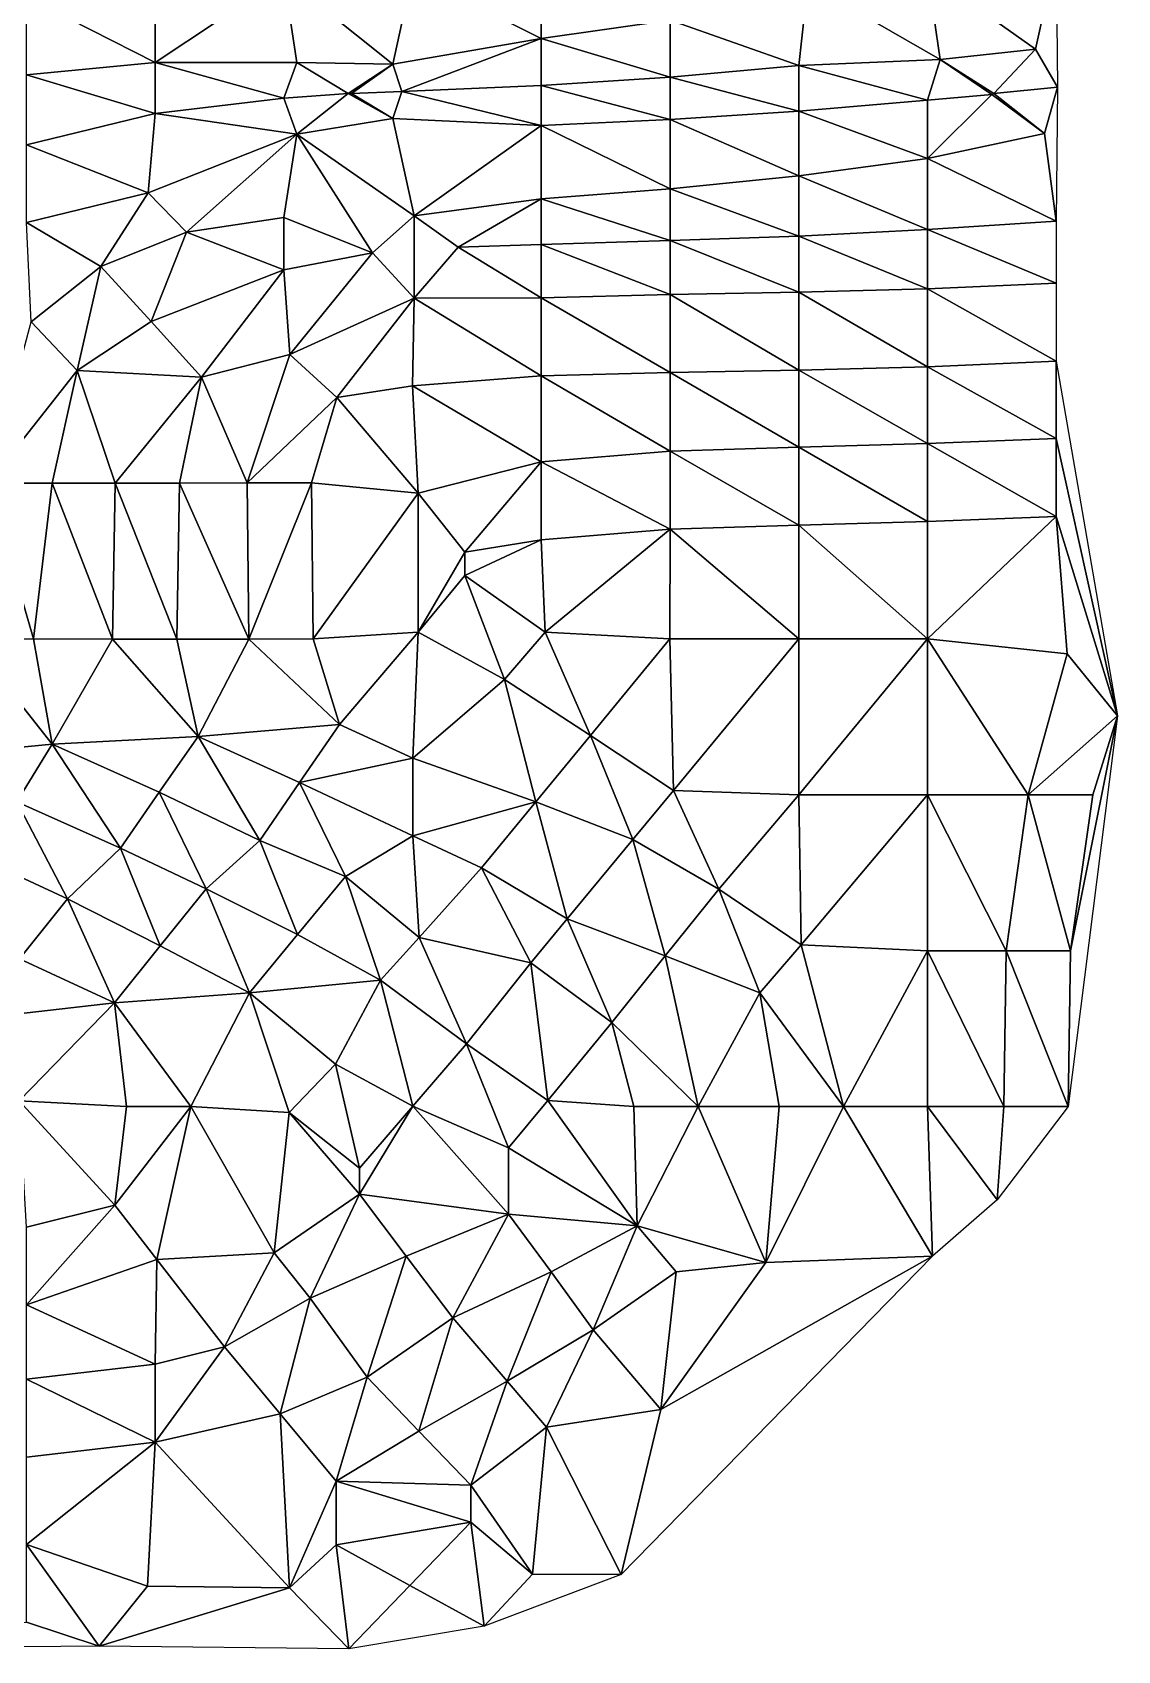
# Model space of a CAD drawing. Header units: metres. Extents: x 247440 to 247899, y 6708794 to 6709359.
# Drawn here: x 247652.2 to 247898.6, y 6708793.5 to 6709161 of the extents above; entities that cross this region are included whole.
import ezdxf

# ---------------------------------------------------------------- set-up
doc = ezdxf.new("R2010")
doc.units = ezdxf.units.M

msp = doc.modelspace()

# ---------------------------------------------------------------- linework, layer by layer
for points in [[(247884.66, 6709178.43, 25.04), (247880.01, 6709157.15, 22.71), (247855.44, 6709174.56, 25.6)], [(247884.66, 6709178.43, 25.04), (247884.99, 6709148.57, 21.58), (247880.01, 6709157.15, 22.71)], [(247709.32, 6709173.6, 28.7), (247712.24, 6709154.12, 25.79), (247680.1, 6709154.14, 26.62)], [(247709.32, 6709173.6, 28.7), (247680.1, 6709154.14, 26.62), (247680.1, 6709171.84, 28.78)], [(247738.55, 6709174.29, 28.83), (247734.04, 6709153.77, 25.53), (247709.32, 6709173.6, 28.7)], [(247709.32, 6709173.6, 28.7), (247734.04, 6709153.77, 25.53), (247712.24, 6709154.12, 25.79)], [(247738.55, 6709174.29, 28.83), (247767.77, 6709159.57, 26.02), (247734.04, 6709153.77, 25.53)], [(247767.77, 6709175.49, 28.61), (247767.77, 6709159.57, 26.02), (247738.55, 6709174.29, 28.83)], [(247767.77, 6709175.49, 28.61), (247796.99, 6709163.77, 26.02), (247767.77, 6709159.57, 26.02)], [(247855.44, 6709174.56, 25.6), (247858.36, 6709154.87, 23.02), (247828.28, 6709172.13, 26.27)], [(247880.01, 6709157.15, 22.71), (247858.36, 6709154.87, 23.02), (247855.44, 6709174.56, 25.6)], [(247680.1, 6709171.84, 28.78), (247680.1, 6709154.14, 26.62), (247650.87, 6709169.04, 28.81)], [(247680.1, 6709154.14, 26.62), (247650.88, 6709151.35, 26.97), (247650.87, 6709169.04, 28.81)], [(247828.28, 6709172.13, 26.27), (247826.22, 6709153.48, 23.72), (247796.99, 6709163.77, 26.02)], [(247858.36, 6709154.87, 23.02), (247826.22, 6709153.48, 23.72), (247828.28, 6709172.13, 26.27)], [(247796.99, 6709163.77, 26.02), (247796.99, 6709150.82, 24.05), (247767.77, 6709159.57, 26.02)], [(247826.22, 6709153.48, 23.72), (247796.99, 6709150.82, 24.05), (247796.99, 6709163.77, 26.02)], [(247767.77, 6709159.57, 26.02), (247736.06, 6709147.54, 24.49), (247734.04, 6709153.77, 25.53)], [(247767.77, 6709159.57, 26.02), (247767.77, 6709148.94, 24.32), (247736.06, 6709147.54, 24.49)], [(247796.99, 6709150.82, 24.05), (247767.77, 6709148.94, 24.32), (247767.77, 6709159.57, 26.02)], [(247680.1, 6709154.14, 26.62), (247680.1, 6709142.54, 25.08), (247650.88, 6709151.35, 26.97)], [(247680.1, 6709154.14, 26.62), (247709.32, 6709146.04, 24.63), (247680.1, 6709142.54, 25.08)], [(247712.24, 6709154.12, 25.79), (247709.32, 6709146.04, 24.63), (247680.1, 6709154.14, 26.62)], [(247712.24, 6709154.12, 25.79), (247723.93, 6709147.08, 24.57), (247709.32, 6709146.04, 24.63)], [(247734.04, 6709153.77, 25.53), (247723.93, 6709147.08, 24.57), (247712.24, 6709154.12, 25.79)], [(247858.36, 6709154.87, 23.02), (247855.44, 6709145.63, 21.95), (247826.22, 6709153.48, 23.72)], [(247858.36, 6709154.87, 23.02), (247870.05, 6709146.91, 21.75), (247855.44, 6709145.63, 21.95)], [(247880.01, 6709157.15, 22.71), (247870.49, 6709147.08, 21.76), (247858.36, 6709154.87, 23.02)], [(247858.36, 6709154.87, 23.02), (247870.49, 6709147.08, 21.76), (247870.05, 6709146.91, 21.75)], [(247880.01, 6709157.15, 22.71), (247884.99, 6709148.57, 21.58), (247870.49, 6709147.08, 21.76)], [(247680.1, 6709142.54, 25.08), (247650.86, 6709135.48, 25.26), (247650.88, 6709151.35, 26.97)], [(247734.04, 6709153.77, 25.53), (247724.66, 6709147.11, 24.57), (247723.93, 6709147.08, 24.57)], [(247734.04, 6709153.77, 25.53), (247736.06, 6709147.54, 24.49), (247724.66, 6709147.11, 24.57)], [(247796.99, 6709150.82, 24.05), (247796.99, 6709141.21, 22.63), (247767.77, 6709148.94, 24.32)], [(247826.22, 6709153.48, 23.72), (247826.21, 6709143.12, 22.31), (247796.99, 6709150.82, 24.05)], [(247796.99, 6709150.82, 24.05), (247826.21, 6709143.12, 22.31), (247796.99, 6709141.21, 22.63)], [(247855.44, 6709145.63, 21.95), (247826.21, 6709143.12, 22.31), (247826.22, 6709153.48, 23.72)], [(247723.93, 6709147.08, 24.57), (247712.24, 6709137.85, 23.25), (247709.32, 6709146.04, 24.63)], [(247734.04, 6709141.45, 23.53), (247712.24, 6709137.85, 23.25), (247723.93, 6709147.08, 24.57)], [(247724.66, 6709147.11, 24.57), (247734.04, 6709141.45, 23.53), (247723.93, 6709147.08, 24.57)], [(247736.06, 6709147.54, 24.49), (247734.04, 6709141.45, 23.53), (247724.66, 6709147.11, 24.57)], [(247736.06, 6709147.54, 24.49), (247767.77, 6709139.83, 22.88), (247734.04, 6709141.45, 23.53)], [(247767.77, 6709148.94, 24.32), (247767.77, 6709139.83, 22.88), (247736.06, 6709147.54, 24.49)], [(247796.99, 6709141.21, 22.63), (247767.77, 6709139.83, 22.88), (247767.77, 6709148.94, 24.32)], [(247870.05, 6709146.91, 21.75), (247882, 6709138.06, 20.45), (247855.44, 6709132.39, 20.32)], [(247870.05, 6709146.91, 21.75), (247855.44, 6709132.39, 20.32), (247855.44, 6709145.63, 21.95)], [(247870.05, 6709146.91, 21.75), (247870.49, 6709147.08, 21.76), (247882, 6709138.06, 20.45)], [(247884.99, 6709148.57, 21.58), (247882, 6709138.06, 20.45), (247870.49, 6709147.08, 21.76)], [(247884.99, 6709148.57, 21.58), (247884.66, 6709118.15, 18.23), (247882, 6709138.06, 20.45)], [(247709.32, 6709146.04, 24.63), (247712.24, 6709137.85, 23.25), (247680.1, 6709142.54, 25.08)], [(247826.21, 6709143.12, 22.31), (247826.21, 6709128.41, 20.32), (247796.99, 6709141.21, 22.63)], [(247855.44, 6709145.63, 21.95), (247855.44, 6709132.39, 20.32), (247826.21, 6709143.12, 22.31)], [(247855.44, 6709132.39, 20.32), (247826.21, 6709128.41, 20.32), (247826.21, 6709143.12, 22.31)], [(247680.1, 6709142.54, 25.08), (247678.5, 6709124.57, 22.47), (247650.86, 6709135.48, 25.26)], [(247712.24, 6709137.85, 23.25), (247678.5, 6709124.57, 22.47), (247680.1, 6709142.54, 25.08)], [(247734.04, 6709141.45, 23.53), (247738.93, 6709119.36, 20), (247712.24, 6709137.85, 23.25)], [(247767.77, 6709139.83, 22.88), (247738.93, 6709119.36, 20), (247734.04, 6709141.45, 23.53)], [(247767.77, 6709139.83, 22.88), (247767.77, 6709123.21, 20.28), (247738.93, 6709119.36, 20)], [(247796.99, 6709141.21, 22.63), (247796.99, 6709125.45, 20.31), (247767.77, 6709139.83, 22.88)], [(247796.99, 6709125.45, 20.31), (247767.77, 6709123.21, 20.28), (247767.77, 6709139.83, 22.88)], [(247796.99, 6709141.21, 22.63), (247826.21, 6709128.41, 20.32), (247796.99, 6709125.45, 20.31)], [(247712.24, 6709137.85, 23.25), (247687.23, 6709115.66, 21), (247678.5, 6709124.57, 22.47)], [(247712.24, 6709137.85, 23.25), (247709.31, 6709118.96, 20.48), (247687.23, 6709115.66, 21)], [(247729.44, 6709110.95, 19), (247709.31, 6709118.96, 20.48), (247712.24, 6709137.85, 23.25)], [(247738.93, 6709119.36, 20), (247729.44, 6709110.95, 19), (247712.24, 6709137.85, 23.25)], [(247882, 6709138.06, 20.45), (247884.66, 6709118.15, 18.23), (247855.44, 6709132.39, 20.32)], [(247678.5, 6709124.57, 22.47), (247650.87, 6709117.82, 23.82), (247650.86, 6709135.48, 25.26)], [(247855.44, 6709132.39, 20.32), (247855.44, 6709116.22, 18.41), (247826.21, 6709128.41, 20.32)], [(247884.66, 6709118.15, 18.23), (247855.44, 6709116.22, 18.41), (247855.44, 6709132.39, 20.32)], [(247826.21, 6709128.41, 20.32), (247826.21, 6709114.75, 18.56), (247796.99, 6709125.45, 20.31)], [(247855.44, 6709116.22, 18.41), (247826.21, 6709114.75, 18.56), (247826.21, 6709128.41, 20.32)], [(247678.5, 6709124.57, 22.47), (247667.75, 6709107.84, 21.83), (247650.87, 6709117.82, 23.82)], [(247678.5, 6709124.57, 22.47), (247687.23, 6709115.66, 21), (247667.75, 6709107.84, 21.83)], [(247796.99, 6709125.45, 20.31), (247796.99, 6709113.7, 18.66), (247767.77, 6709123.21, 20.28)], [(247826.21, 6709114.75, 18.56), (247796.99, 6709113.7, 18.66), (247796.99, 6709125.45, 20.31)], [(247767.77, 6709123.21, 20.28), (247748.92, 6709112.2, 18.86), (247738.93, 6709119.36, 20)], [(247767.77, 6709123.21, 20.28), (247767.77, 6709112.84, 18.76), (247748.92, 6709112.2, 18.86)], [(247796.99, 6709113.7, 18.66), (247767.77, 6709112.84, 18.76), (247767.77, 6709123.21, 20.28)], [(247667.75, 6709107.84, 21.83), (247651.94, 6709095.25, 22.96), (247650.87, 6709117.82, 23.82)], [(247709.31, 6709118.96, 20.48), (247709.31, 6709107.1, 18.98), (247687.23, 6709115.66, 21)], [(247729.44, 6709110.95, 19), (247709.31, 6709107.1, 18.98), (247709.31, 6709118.96, 20.48)], [(247738.93, 6709119.36, 20), (247738.92, 6709100.64, 17.48), (247729.44, 6709110.95, 19)], [(247738.93, 6709119.36, 20), (247748.92, 6709112.2, 18.86), (247738.92, 6709100.64, 17.48)], [(247884.66, 6709118.15, 18.23), (247884.66, 6709104.02, 16.82), (247855.44, 6709116.22, 18.41)], [(247667.75, 6709107.84, 21.83), (247687.23, 6709115.66, 21), (247679.2, 6709095.34, 19.95)], [(247709.31, 6709107.1, 18.98), (247679.2, 6709095.34, 19.95), (247687.23, 6709115.66, 21)], [(247796.99, 6709113.7, 18.66), (247796.99, 6709101.46, 17.17), (247767.77, 6709112.84, 18.76)], [(247826.21, 6709114.75, 18.56), (247826.21, 6709101.98, 17.09), (247796.99, 6709113.7, 18.66)], [(247826.21, 6709101.98, 17.09), (247796.99, 6709101.46, 17.17), (247796.99, 6709113.7, 18.66)], [(247855.44, 6709116.22, 18.41), (247855.44, 6709102.78, 16.97), (247826.21, 6709114.75, 18.56)], [(247855.44, 6709102.78, 16.97), (247826.21, 6709101.98, 17.09), (247826.21, 6709114.75, 18.56)], [(247884.66, 6709104.02, 16.82), (247855.44, 6709102.78, 16.97), (247855.44, 6709116.22, 18.41)], [(247729.44, 6709110.95, 19), (247710.67, 6709087.86, 17.11), (247709.31, 6709107.1, 18.98)], [(247729.44, 6709110.95, 19), (247738.92, 6709100.64, 17.48), (247710.67, 6709087.86, 17.11)], [(247767.77, 6709100.72, 17.21), (247738.92, 6709100.64, 17.48), (247748.92, 6709112.2, 18.86)], [(247767.77, 6709112.84, 18.76), (247767.77, 6709100.72, 17.21), (247748.92, 6709112.2, 18.86)], [(247796.99, 6709101.46, 17.17), (247767.77, 6709100.72, 17.21), (247767.77, 6709112.84, 18.76)], [(247667.75, 6709107.84, 21.83), (247662.39, 6709084.24, 21.46), (247651.94, 6709095.25, 22.96)], [(247667.75, 6709107.84, 21.83), (247679.2, 6709095.34, 19.95), (247662.39, 6709084.24, 21.46)], [(247709.31, 6709107.1, 18.98), (247690.63, 6709082.73, 18.34), (247679.2, 6709095.34, 19.95)], [(247709.31, 6709107.1, 18.98), (247710.67, 6709087.86, 17.11), (247690.63, 6709082.73, 18.34)], [(247855.44, 6709102.78, 16.97), (247855.44, 6709085.08, 15.24), (247826.21, 6709101.98, 17.09)], [(247884.66, 6709104.02, 16.82), (247884.66, 6709086.32, 15.17), (247855.44, 6709102.78, 16.97)], [(247855.44, 6709102.78, 16.97), (247884.66, 6709086.32, 15.17), (247855.44, 6709085.08, 15.24)], [(247738.92, 6709100.64, 17.48), (247721.35, 6709078.11, 15.92), (247710.67, 6709087.86, 17.11)], [(247738.92, 6709100.64, 17.48), (247738.54, 6709080.75, 15.45), (247721.35, 6709078.11, 15.92)], [(247738.92, 6709100.64, 17.48), (247767.77, 6709083.01, 15.26), (247738.54, 6709080.75, 15.45)], [(247767.77, 6709100.72, 17.21), (247767.77, 6709083.01, 15.26), (247738.92, 6709100.64, 17.48)], [(247796.99, 6709101.46, 17.17), (247796.99, 6709083.75, 15.25), (247767.77, 6709100.72, 17.21)], [(247796.99, 6709083.75, 15.25), (247767.77, 6709083.01, 15.26), (247767.77, 6709100.72, 17.21)], [(247826.21, 6709101.98, 17.09), (247826.21, 6709084.28, 15.26), (247796.99, 6709101.46, 17.17)], [(247796.99, 6709101.46, 17.17), (247826.21, 6709084.28, 15.26), (247796.99, 6709083.75, 15.25)], [(247826.21, 6709101.98, 17.09), (247855.44, 6709085.08, 15.24), (247826.21, 6709084.28, 15.26)], [(247651.94, 6709095.25, 22.96), (247662.39, 6709084.24, 21.46), (247642.12, 6709058.66, 22.43)], [(247679.2, 6709095.34, 19.95), (247690.63, 6709082.73, 18.34), (247662.39, 6709084.24, 21.46)], [(247710.67, 6709087.86, 17.11), (247700.95, 6709058.68, 16.07), (247690.63, 6709082.73, 18.34)], [(247710.67, 6709087.86, 17.11), (247721.35, 6709078.11, 15.92), (247700.95, 6709058.68, 16.07)], [(247662.39, 6709084.24, 21.46), (247656.72, 6709058.66, 20.95), (247642.12, 6709058.66, 22.43)], [(247670.98, 6709058.66, 19.37), (247656.72, 6709058.66, 20.95), (247662.39, 6709084.24, 21.46)], [(247690.63, 6709082.73, 18.34), (247670.98, 6709058.66, 19.37), (247662.39, 6709084.24, 21.46)], [(247826.21, 6709084.28, 15.26), (247826.21, 6709066.8, 13.81), (247796.99, 6709083.75, 15.25)], [(247855.44, 6709085.08, 15.24), (247855.44, 6709067.6, 13.82), (247826.21, 6709084.28, 15.26)], [(247826.21, 6709084.28, 15.26), (247855.44, 6709067.6, 13.82), (247826.21, 6709066.8, 13.81)], [(247884.66, 6709086.32, 15.17), (247884.66, 6709068.74, 13.78), (247855.44, 6709085.08, 15.24)], [(247855.44, 6709085.08, 15.24), (247884.66, 6709068.74, 13.78), (247855.44, 6709067.6, 13.82)], [(247884.66, 6709086.32, 15.17), (247898.64, 6709005.8, 10.49), (247884.66, 6709068.74, 13.78)], [(247690.63, 6709082.73, 18.34), (247685.58, 6709058.66, 17.68), (247670.98, 6709058.66, 19.37)], [(247690.63, 6709082.73, 18.34), (247700.95, 6709058.68, 16.07), (247685.58, 6709058.66, 17.68)], [(247738.54, 6709080.75, 15.45), (247739.77, 6709056.37, 13.61), (247721.35, 6709078.11, 15.92)], [(247767.77, 6709083.01, 15.26), (247767.76, 6709063.51, 13.65), (247738.54, 6709080.75, 15.45)], [(247738.54, 6709080.75, 15.45), (247767.76, 6709063.51, 13.65), (247739.77, 6709056.37, 13.61)], [(247767.77, 6709083.01, 15.26), (247796.99, 6709065.88, 13.76), (247767.76, 6709063.51, 13.65)], [(247796.99, 6709083.75, 15.25), (247796.99, 6709065.88, 13.76), (247767.77, 6709083.01, 15.26)], [(247796.99, 6709083.75, 15.25), (247826.21, 6709066.8, 13.81), (247796.99, 6709065.88, 13.76)], [(247721.35, 6709078.11, 15.92), (247715.56, 6709058.67, 14.89), (247700.95, 6709058.68, 16.07)], [(247721.35, 6709078.11, 15.92), (247739.77, 6709056.37, 13.61), (247715.56, 6709058.67, 14.89)], [(247796.99, 6709065.88, 13.76), (247796.99, 6709048.16, 12.81), (247767.76, 6709063.51, 13.65)], [(247826.21, 6709066.8, 13.81), (247826.21, 6709049.1, 12.75), (247796.99, 6709065.88, 13.76)], [(247826.21, 6709049.1, 12.75), (247796.99, 6709048.16, 12.81), (247796.99, 6709065.88, 13.76)], [(247855.44, 6709067.6, 13.82), (247855.44, 6709049.89, 12.69), (247826.21, 6709066.8, 13.81)], [(247855.44, 6709049.89, 12.69), (247826.21, 6709049.1, 12.75), (247826.21, 6709066.8, 13.81)], [(247884.66, 6709068.74, 13.78), (247884.66, 6709051.03, 12.61), (247855.44, 6709067.6, 13.82)], [(247884.66, 6709051.03, 12.61), (247855.44, 6709049.89, 12.69), (247855.44, 6709067.6, 13.82)], [(247884.66, 6709068.74, 13.78), (247898.64, 6709005.8, 10.49), (247884.66, 6709051.03, 12.61)], [(247767.76, 6709063.51, 13.65), (247750.37, 6709042.99, 13.19), (247739.77, 6709056.37, 13.61)], [(247767.76, 6709063.51, 13.65), (247767.77, 6709045.79, 12.94), (247750.37, 6709042.99, 13.19)], [(247796.99, 6709048.16, 12.81), (247767.77, 6709045.79, 12.94), (247767.76, 6709063.51, 13.65)], [(247642.12, 6709058.66, 22.43), (247652.44, 6709023.25, 20.31), (247637.83, 6709023.24, 21.29)], [(247642.12, 6709058.66, 22.43), (247656.72, 6709058.66, 20.95), (247652.44, 6709023.25, 20.31)], [(247670.37, 6709023.24, 18.81), (247652.44, 6709023.25, 20.31), (247656.72, 6709058.66, 20.95)], [(247670.98, 6709058.66, 19.37), (247670.37, 6709023.24, 18.81), (247656.72, 6709058.66, 20.95)], [(247670.98, 6709058.66, 19.37), (247684.98, 6709023.24, 17.45), (247670.37, 6709023.24, 18.81)], [(247670.98, 6709058.66, 19.37), (247685.58, 6709058.66, 17.68), (247684.98, 6709023.24, 17.45)], [(247701.36, 6709023.24, 16), (247684.98, 6709023.24, 17.45), (247685.58, 6709058.66, 17.68)], [(247700.95, 6709058.68, 16.07), (247701.36, 6709023.24, 16), (247685.58, 6709058.66, 17.68)], [(247700.95, 6709058.68, 16.07), (247715.56, 6709058.67, 14.89), (247701.36, 6709023.24, 16)], [(247701.36, 6709023.24, 16), (247715.56, 6709058.67, 14.89), (247715.98, 6709023.25, 14.81)], [(247739.77, 6709056.37, 13.61), (247715.98, 6709023.25, 14.81), (247715.56, 6709058.67, 14.89)], [(247739.77, 6709056.37, 13.61), (247739.77, 6709024.79, 13.55), (247715.98, 6709023.25, 14.81)], [(247739.77, 6709056.37, 13.61), (247750.37, 6709042.99, 13.19), (247739.77, 6709024.79, 13.55)], [(247796.99, 6709048.16, 12.81), (247768.62, 6709024.82, 12.76), (247767.77, 6709045.79, 12.94)], [(247796.99, 6709048.16, 12.81), (247796.98, 6709023.26, 12.12), (247768.62, 6709024.82, 12.76)], [(247826.21, 6709023.26, 11.75), (247796.98, 6709023.26, 12.12), (247796.99, 6709048.16, 12.81)], [(247826.21, 6709049.1, 12.75), (247826.21, 6709023.26, 11.75), (247796.99, 6709048.16, 12.81)], [(247855.44, 6709049.89, 12.69), (247855.44, 6709023.26, 11.47), (247826.21, 6709049.1, 12.75)], [(247855.44, 6709023.26, 11.47), (247826.21, 6709023.26, 11.75), (247826.21, 6709049.1, 12.75)], [(247884.66, 6709051.03, 12.61), (247887.2, 6709019.87, 11.04), (247855.44, 6709023.26, 11.47)], [(247884.66, 6709051.03, 12.61), (247855.44, 6709023.26, 11.47), (247855.44, 6709049.89, 12.69)], [(247884.66, 6709051.03, 12.61), (247898.64, 6709005.8, 10.49), (247887.2, 6709019.87, 11.04)], [(247767.77, 6709045.79, 12.94), (247750.37, 6709037.65, 13.17), (247750.37, 6709042.99, 13.19)], [(247767.77, 6709045.79, 12.94), (247768.62, 6709024.82, 12.76), (247750.37, 6709037.65, 13.17)], [(247750.37, 6709042.99, 13.19), (247750.37, 6709037.65, 13.17), (247739.77, 6709024.79, 13.55)], [(247759.44, 6709014.04, 13.47), (247739.77, 6709024.79, 13.55), (247750.37, 6709037.65, 13.17)], [(247759.44, 6709014.04, 13.47), (247750.37, 6709037.65, 13.17), (247768.62, 6709024.82, 12.76)], [(247637.83, 6709023.24, 21.29), (247656.72, 6708999.34, 21.17), (247621.64, 6708995.97, 23.33)], [(247637.83, 6709023.24, 21.29), (247652.44, 6709023.25, 20.31), (247656.72, 6708999.34, 21.17)], [(247670.37, 6709023.24, 18.81), (247656.72, 6708999.34, 21.17), (247652.44, 6709023.25, 20.31)], [(247670.37, 6709023.24, 18.81), (247689.87, 6709001.12, 18.5), (247656.72, 6708999.34, 21.17)], [(247670.37, 6709023.24, 18.81), (247684.98, 6709023.24, 17.45), (247689.87, 6709001.12, 18.5)], [(247701.36, 6709023.24, 16), (247689.87, 6709001.12, 18.5), (247684.98, 6709023.24, 17.45)], [(247701.36, 6709023.24, 16), (247721.92, 6709003.8, 15.97), (247689.87, 6709001.12, 18.5)], [(247701.36, 6709023.24, 16), (247715.98, 6709023.25, 14.81), (247721.92, 6709003.8, 15.97)], [(247739.77, 6709024.79, 13.55), (247721.92, 6709003.8, 15.97), (247715.98, 6709023.25, 14.81)], [(247739.77, 6709024.79, 13.55), (247738.56, 6708996.22, 15.65), (247721.92, 6709003.8, 15.97)], [(247759.44, 6709014.04, 13.47), (247738.56, 6708996.22, 15.65), (247739.77, 6709024.79, 13.55)], [(247759.44, 6709014.04, 13.47), (247768.62, 6709024.82, 12.76), (247778.93, 6709001.32, 13.15)], [(247796.98, 6709023.26, 12.12), (247778.93, 6709001.32, 13.15), (247768.62, 6709024.82, 12.76)], [(247796.98, 6709023.26, 12.12), (247797.78, 6708988.85, 12.72), (247778.93, 6709001.32, 13.15)], [(247826.21, 6709023.26, 11.75), (247797.78, 6708988.85, 12.72), (247796.98, 6709023.26, 12.12)], [(247826.21, 6709023.26, 11.75), (247826.21, 6708987.85, 11.8), (247797.78, 6708988.85, 12.72)], [(247855.44, 6709023.26, 11.47), (247826.21, 6708987.85, 11.8), (247826.21, 6709023.26, 11.75)], [(247855.44, 6709023.26, 11.47), (247855.43, 6708987.85, 11.04), (247826.21, 6708987.85, 11.8)], [(247855.44, 6709023.26, 11.47), (247878.36, 6708987.86, 10.49), (247855.43, 6708987.85, 11.04)], [(247887.2, 6709019.87, 11.04), (247878.36, 6708987.86, 10.49), (247855.44, 6709023.26, 11.47)], [(247887.2, 6709019.87, 11.04), (247898.64, 6709005.8, 10.49), (247878.36, 6708987.86, 10.49)], [(247759.44, 6709014.04, 13.47), (247766.53, 6708986.29, 14.45), (247738.56, 6708996.22, 15.65)], [(247759.44, 6709014.04, 13.47), (247778.93, 6709001.32, 13.15), (247766.53, 6708986.29, 14.45)], [(247712.88, 6708990.66, 17.79), (247689.87, 6709001.12, 18.5), (247721.92, 6709003.8, 15.97)], [(247712.88, 6708990.66, 17.79), (247721.92, 6709003.8, 15.97), (247738.56, 6708996.22, 15.65)], [(247898.64, 6709005.8, 10.49), (247892.97, 6708987.86, 10.15), (247878.36, 6708987.86, 10.49)], [(247898.64, 6709005.8, 10.49), (247887.4, 6708917.05, 9.88), (247887.95, 6708952.45, 10.02)], [(247898.64, 6709005.8, 10.49), (247887.95, 6708952.45, 10.02), (247892.97, 6708987.86, 10.15)], [(247681.01, 6708988.43, 20.3), (247656.72, 6708999.34, 21.17), (247689.87, 6709001.12, 18.5)], [(247703.84, 6708977.52, 19.65), (247681.01, 6708988.43, 20.3), (247689.87, 6709001.12, 18.5)], [(247703.84, 6708977.52, 19.65), (247689.87, 6709001.12, 18.5), (247712.88, 6708990.66, 17.79)], [(247788.57, 6708977.71, 13.57), (247766.53, 6708986.29, 14.45), (247778.93, 6709001.32, 13.15)], [(247788.57, 6708977.71, 13.57), (247778.93, 6709001.32, 13.15), (247797.78, 6708988.85, 12.72)], [(247648.7, 6708986.3, 22.76), (247621.64, 6708995.97, 23.33), (247656.72, 6708999.34, 21.17)], [(247672.17, 6708975.74, 22.29), (247648.7, 6708986.3, 22.76), (247656.72, 6708999.34, 21.17)], [(247672.17, 6708975.74, 22.29), (247656.72, 6708999.34, 21.17), (247681.01, 6708988.43, 20.3)], [(247738.56, 6708978.53, 17.07), (247712.88, 6708990.66, 17.79), (247738.56, 6708996.22, 15.65)], [(247738.56, 6708978.53, 17.07), (247738.56, 6708996.22, 15.65), (247766.53, 6708986.29, 14.45)], [(247703.84, 6708977.52, 19.65), (247712.88, 6708990.66, 17.79), (247723.32, 6708969.34, 18.89)], [(247738.56, 6708978.53, 17.07), (247723.32, 6708969.34, 18.89), (247712.88, 6708990.66, 17.79)], [(247788.57, 6708977.71, 13.57), (247797.78, 6708988.85, 12.72), (247808.05, 6708966.47, 13.13)], [(247826.21, 6708987.85, 11.8), (247808.05, 6708966.47, 13.13), (247797.78, 6708988.85, 12.72)], [(247640.69, 6708973.25, 24.93), (247648.7, 6708986.3, 22.76), (247660.18, 6708964.23, 24.25)], [(247672.17, 6708975.74, 22.29), (247660.18, 6708964.23, 24.25), (247648.7, 6708986.3, 22.76)], [(247672.17, 6708975.74, 22.29), (247681.01, 6708988.43, 20.3), (247691.66, 6708966.52, 21.52)], [(247703.84, 6708977.52, 19.65), (247691.66, 6708966.52, 21.52), (247681.01, 6708988.43, 20.3)], [(247754.15, 6708971.26, 16.2), (247738.56, 6708978.53, 17.07), (247766.53, 6708986.29, 14.45)], [(247754.15, 6708971.26, 16.2), (247766.53, 6708986.29, 14.45), (247773.61, 6708959.71, 15.19)], [(247788.57, 6708977.71, 13.57), (247773.61, 6708959.71, 15.19), (247766.53, 6708986.29, 14.45)], [(247826.21, 6708987.85, 11.8), (247826.79, 6708953.78, 12.77), (247808.05, 6708966.47, 13.13)], [(247855.43, 6708987.85, 11.04), (247826.79, 6708953.78, 12.77), (247826.21, 6708987.85, 11.8)], [(247855.43, 6708987.85, 11.04), (247855.44, 6708952.45, 11.4), (247826.79, 6708953.78, 12.77)], [(247878.36, 6708987.86, 10.49), (247873.34, 6708952.45, 10.62), (247855.43, 6708987.85, 11.04)], [(247873.34, 6708952.45, 10.62), (247855.44, 6708952.45, 11.4), (247855.43, 6708987.85, 11.04)], [(247878.36, 6708987.86, 10.49), (247887.95, 6708952.45, 10.02), (247873.34, 6708952.45, 10.62)], [(247878.36, 6708987.86, 10.49), (247892.97, 6708987.86, 10.15), (247887.95, 6708952.45, 10.02)], [(247738.56, 6708978.53, 17.07), (247740, 6708955.48, 18.13), (247723.32, 6708969.34, 18.89)], [(247754.15, 6708971.26, 16.2), (247740, 6708955.48, 18.13), (247738.56, 6708978.53, 17.07)], [(247788.57, 6708977.71, 13.57), (247795.89, 6708951.28, 14.4), (247773.61, 6708959.71, 15.19)], [(247788.57, 6708977.71, 13.57), (247808.05, 6708966.47, 13.13), (247795.89, 6708951.28, 14.4)], [(247672.17, 6708975.74, 22.29), (247681.25, 6708953.58, 23.49), (247660.18, 6708964.23, 24.25)], [(247672.17, 6708975.74, 22.29), (247691.66, 6708966.52, 21.52), (247681.25, 6708953.58, 23.49)], [(247703.84, 6708977.52, 19.65), (247712.42, 6708956.14, 20.68), (247691.66, 6708966.52, 21.52)], [(247703.84, 6708977.52, 19.65), (247723.32, 6708969.34, 18.89), (247712.42, 6708956.14, 20.68)], [(247640.69, 6708973.25, 24.93), (247660.18, 6708964.23, 24.25), (247649.29, 6708950.61, 26.46)], [(247754.15, 6708971.26, 16.2), (247765.41, 6708949.7, 16.23), (247740, 6708955.48, 18.13)], [(247754.15, 6708971.26, 16.2), (247773.61, 6708959.71, 15.19), (247765.41, 6708949.7, 16.23)], [(247731.25, 6708945.74, 19.62), (247712.42, 6708956.14, 20.68), (247723.32, 6708969.34, 18.89)], [(247731.25, 6708945.74, 19.62), (247723.32, 6708969.34, 18.89), (247740, 6708955.48, 18.13)], [(247670.81, 6708940.62, 25.07), (247649.29, 6708950.61, 26.46), (247660.18, 6708964.23, 24.25)], [(247670.81, 6708940.62, 25.07), (247660.18, 6708964.23, 24.25), (247681.25, 6708953.58, 23.49)], [(247701.52, 6708942.92, 22.44), (247681.25, 6708953.58, 23.49), (247691.66, 6708966.52, 21.52)], [(247701.52, 6708942.92, 22.44), (247691.66, 6708966.52, 21.52), (247712.42, 6708956.14, 20.68)], [(247817.42, 6708942.87, 13.72), (247795.89, 6708951.28, 14.4), (247808.05, 6708966.47, 13.13)], [(247817.42, 6708942.87, 13.72), (247808.05, 6708966.47, 13.13), (247826.79, 6708953.78, 12.77)], [(247783.75, 6708936.13, 16.21), (247765.41, 6708949.7, 16.23), (247773.61, 6708959.71, 15.19)], [(247783.75, 6708936.13, 16.21), (247773.61, 6708959.71, 15.19), (247795.89, 6708951.28, 14.4)], [(247731.25, 6708945.74, 19.62), (247701.52, 6708942.92, 22.44), (247712.42, 6708956.14, 20.68)], [(247701.52, 6708942.92, 22.44), (247670.81, 6708940.62, 25.07), (247681.25, 6708953.58, 23.49)], [(247731.25, 6708945.74, 19.62), (247740, 6708955.48, 18.13), (247750.74, 6708931.3, 18.67)], [(247765.41, 6708949.7, 16.23), (247750.74, 6708931.3, 18.67), (247740, 6708955.48, 18.13)], [(247817.42, 6708942.87, 13.72), (247826.79, 6708953.78, 12.77), (247836.38, 6708917.05, 13.2)], [(247855.44, 6708952.45, 11.4), (247836.38, 6708917.05, 13.2), (247826.79, 6708953.78, 12.77)], [(247855.44, 6708952.45, 11.4), (247855.44, 6708917.05, 11.8), (247836.38, 6708917.05, 13.2)], [(247855.44, 6708952.45, 11.4), (247872.79, 6708917.05, 10.72), (247855.44, 6708917.05, 11.8)], [(247873.34, 6708952.45, 10.62), (247872.79, 6708917.05, 10.72), (247855.44, 6708952.45, 11.4)], [(247873.34, 6708952.45, 10.62), (247887.4, 6708917.05, 9.88), (247872.79, 6708917.05, 10.72)], [(247873.34, 6708952.45, 10.62), (247887.95, 6708952.45, 10.02), (247887.4, 6708917.05, 9.88)], [(247670.81, 6708940.62, 25.07), (247638.34, 6708936.89, 27.52), (247649.29, 6708950.61, 26.46)], [(247765.41, 6708949.7, 16.23), (247769.21, 6708918.47, 18.81), (247750.74, 6708931.3, 18.67)], [(247783.75, 6708936.13, 16.21), (247769.21, 6708918.47, 18.81), (247765.41, 6708949.7, 16.23)], [(247783.75, 6708936.13, 16.21), (247795.89, 6708951.28, 14.4), (247803.41, 6708917.06, 16.01)], [(247817.42, 6708942.87, 13.72), (247803.41, 6708917.06, 16.01), (247795.89, 6708951.28, 14.4)], [(247731.25, 6708945.74, 19.62), (247721, 6708926.69, 21.59), (247701.52, 6708942.92, 22.44)], [(247731.25, 6708945.74, 19.62), (247738.62, 6708917.17, 20.96), (247721, 6708926.69, 21.59)], [(247731.25, 6708945.74, 19.62), (247750.74, 6708931.3, 18.67), (247738.62, 6708917.17, 20.96)], [(247701.52, 6708942.92, 22.44), (247688.21, 6708917.05, 24.52), (247670.81, 6708940.62, 25.07)], [(247701.52, 6708942.92, 22.44), (247710.5, 6708915.75, 22.89), (247688.21, 6708917.05, 24.52)], [(247701.52, 6708942.92, 22.44), (247721, 6708926.69, 21.59), (247710.5, 6708915.75, 22.89)], [(247817.42, 6708942.87, 13.72), (247821.78, 6708917.05, 14.38), (247803.41, 6708917.06, 16.01)], [(247817.42, 6708942.87, 13.72), (247836.38, 6708917.05, 13.2), (247821.78, 6708917.05, 14.38)], [(247670.81, 6708940.62, 25.07), (247649.22, 6708918.39, 26.93), (247638.34, 6708936.89, 27.52)], [(247670.81, 6708940.62, 25.07), (247673.6, 6708917.05, 25.52), (247649.22, 6708918.39, 26.93)], [(247670.81, 6708940.62, 25.07), (247688.21, 6708917.05, 24.52), (247673.6, 6708917.05, 25.52)], [(247783.75, 6708936.13, 16.21), (247788.81, 6708917.05, 17.36), (247769.21, 6708918.47, 18.81)], [(247783.75, 6708936.13, 16.21), (247803.41, 6708917.06, 16.01), (247788.81, 6708917.05, 17.36)], [(247760.34, 6708907.71, 20.02), (247738.62, 6708917.17, 20.96), (247750.74, 6708931.3, 18.67)], [(247760.34, 6708907.71, 20.02), (247750.74, 6708931.3, 18.67), (247769.21, 6708918.47, 18.81)], [(247726.46, 6708903.08, 21.91), (247710.5, 6708915.75, 22.89), (247721, 6708926.69, 21.59)], [(247726.46, 6708903.08, 21.91), (247721, 6708926.69, 21.59), (247738.62, 6708917.17, 20.96)], [(247670.95, 6708894.67, 24.93), (247650.88, 6708889.71, 25.46), (247649.22, 6708918.39, 26.93)], [(247673.6, 6708917.05, 25.52), (247670.95, 6708894.67, 24.93), (247649.22, 6708918.39, 26.93)], [(247673.6, 6708917.05, 25.52), (247688.21, 6708917.05, 24.52), (247670.95, 6708894.67, 24.93)], [(247688.21, 6708917.05, 24.52), (247680.47, 6708882.37, 23.9), (247670.95, 6708894.67, 24.93)], [(247707.07, 6708883.88, 22.49), (247680.47, 6708882.37, 23.9), (247688.21, 6708917.05, 24.52)], [(247710.5, 6708915.75, 22.89), (247707.07, 6708883.88, 22.49), (247688.21, 6708917.05, 24.52)], [(247726.46, 6708897.19, 21.88), (247707.07, 6708883.88, 22.49), (247710.5, 6708915.75, 22.89)], [(247726.46, 6708903.08, 21.91), (247726.46, 6708897.19, 21.88), (247710.5, 6708915.75, 22.89)], [(247726.46, 6708897.19, 21.88), (247738.62, 6708917.17, 20.96), (247760.32, 6708892.66, 19.79)], [(247726.46, 6708903.08, 21.91), (247738.62, 6708917.17, 20.96), (247726.46, 6708897.19, 21.88)], [(247760.34, 6708907.71, 20.02), (247760.32, 6708892.66, 19.79), (247738.62, 6708917.17, 20.96)], [(247789.54, 6708889.99, 17.14), (247760.34, 6708907.71, 20.02), (247769.21, 6708918.47, 18.81)], [(247788.81, 6708917.05, 17.36), (247789.54, 6708889.99, 17.14), (247769.21, 6708918.47, 18.81)], [(247788.81, 6708917.05, 17.36), (247803.41, 6708917.06, 16.01), (247789.54, 6708889.99, 17.14)], [(247789.54, 6708889.99, 17.14), (247803.41, 6708917.06, 16.01), (247818.72, 6708881.64, 14.16)], [(247821.78, 6708917.05, 14.38), (247818.72, 6708881.64, 14.16), (247803.41, 6708917.06, 16.01)], [(247821.78, 6708917.05, 14.38), (247836.38, 6708917.05, 13.2), (247818.72, 6708881.64, 14.16)], [(247856.61, 6708883.12, 11.31), (247818.72, 6708881.64, 14.16), (247836.38, 6708917.05, 13.2)], [(247855.44, 6708917.05, 11.8), (247856.61, 6708883.12, 11.31), (247836.38, 6708917.05, 13.2)], [(247872.79, 6708917.05, 10.72), (247871.29, 6708895.9, 10.58), (247855.44, 6708917.05, 11.8)], [(247871.29, 6708895.9, 10.58), (247856.61, 6708883.12, 11.31), (247855.44, 6708917.05, 11.8)], [(247872.79, 6708917.05, 10.72), (247887.4, 6708917.05, 9.88), (247871.29, 6708895.9, 10.58)], [(247789.54, 6708889.99, 17.14), (247760.32, 6708892.66, 19.79), (247760.34, 6708907.71, 20.02)], [(247726.46, 6708897.19, 21.88), (247715.3, 6708873.58, 21.31), (247707.07, 6708883.88, 22.49)], [(247726.46, 6708897.19, 21.88), (247737.09, 6708883.13, 20.61), (247715.3, 6708873.58, 21.31)], [(247726.46, 6708897.19, 21.88), (247760.32, 6708892.66, 19.79), (247737.09, 6708883.13, 20.61)], [(247670.95, 6708894.67, 24.93), (247650.88, 6708872.01, 24.13), (247650.88, 6708889.71, 25.46)], [(247670.95, 6708894.67, 24.93), (247680.47, 6708882.37, 23.9), (247650.88, 6708872.01, 24.13)], [(247760.32, 6708892.66, 19.79), (247747.71, 6708869.07, 18.44), (247737.09, 6708883.13, 20.61)], [(247760.32, 6708892.66, 19.79), (247769.97, 6708879.55, 18.06), (247747.71, 6708869.07, 18.44)], [(247789.54, 6708889.99, 17.14), (247769.97, 6708879.55, 18.06), (247760.32, 6708892.66, 19.79)], [(247789.54, 6708889.99, 17.14), (247779.53, 6708866.4, 15.93), (247769.97, 6708879.55, 18.06)], [(247789.54, 6708889.99, 17.14), (247798.39, 6708879.57, 15.78), (247779.53, 6708866.4, 15.93)], [(247789.54, 6708889.99, 17.14), (247818.72, 6708881.64, 14.16), (247798.39, 6708879.57, 15.78)], [(247680.47, 6708882.37, 23.9), (247680.1, 6708858.54, 22.3), (247650.88, 6708872.01, 24.13)], [(247680.47, 6708882.37, 23.9), (247695.81, 6708862.51, 21.82), (247680.1, 6708858.54, 22.3)], [(247707.07, 6708883.88, 22.49), (247695.81, 6708862.51, 21.82), (247680.47, 6708882.37, 23.9)], [(247707.07, 6708883.88, 22.49), (247715.3, 6708873.58, 21.31), (247695.81, 6708862.51, 21.82)], [(247737.09, 6708883.13, 20.61), (247728.22, 6708855.63, 19.15), (247715.3, 6708873.58, 21.31)], [(247737.09, 6708883.13, 20.61), (247747.71, 6708869.07, 18.44), (247728.22, 6708855.63, 19.15)], [(247856.61, 6708883.12, 11.31), (247785.91, 6708810.84, 13.33), (247794.88, 6708848.3, 13.57)], [(247856.61, 6708883.12, 11.31), (247794.88, 6708848.3, 13.57), (247818.72, 6708881.64, 14.16)], [(247769.97, 6708879.55, 18.06), (247760.03, 6708854.71, 16.27), (247747.71, 6708869.07, 18.44)], [(247769.97, 6708879.55, 18.06), (247779.53, 6708866.4, 15.93), (247760.03, 6708854.71, 16.27)], [(247798.39, 6708879.57, 15.78), (247794.88, 6708848.3, 13.57), (247779.53, 6708866.4, 15.93)], [(247818.72, 6708881.64, 14.16), (247794.88, 6708848.3, 13.57), (247798.39, 6708879.57, 15.78)], [(247680.1, 6708858.54, 22.3), (247650.88, 6708855.16, 22.65), (247650.88, 6708872.01, 24.13)], [(247715.3, 6708873.58, 21.31), (247708.5, 6708847.27, 20.16), (247695.81, 6708862.51, 21.82)], [(247728.22, 6708855.63, 19.15), (247708.5, 6708847.27, 20.16), (247715.3, 6708873.58, 21.31)], [(247747.71, 6708869.07, 18.44), (247739.95, 6708843.39, 17.29), (247728.22, 6708855.63, 19.15)], [(247747.71, 6708869.07, 18.44), (247760.03, 6708854.71, 16.27), (247739.95, 6708843.39, 17.29)], [(247760.03, 6708854.71, 16.27), (247779.53, 6708866.4, 15.93), (247768.94, 6708844.26, 14.83)], [(247794.88, 6708848.3, 13.57), (247768.94, 6708844.26, 14.83), (247779.53, 6708866.4, 15.93)], [(247695.81, 6708862.51, 21.82), (247708.5, 6708847.27, 20.16), (247680.1, 6708840.84, 21.06)], [(247695.81, 6708862.51, 21.82), (247680.1, 6708840.84, 21.06), (247680.1, 6708858.54, 22.3)], [(247680.1, 6708858.54, 22.3), (247680.1, 6708840.84, 21.06), (247650.88, 6708855.16, 22.65)], [(247680.1, 6708840.84, 21.06), (247650.88, 6708837.47, 20.85), (247650.88, 6708855.16, 22.65)], [(247728.22, 6708855.63, 19.15), (247721.2, 6708832.02, 18.77), (247708.5, 6708847.27, 20.16)], [(247728.22, 6708855.63, 19.15), (247739.95, 6708843.39, 17.29), (247721.2, 6708832.02, 18.77)], [(247760.03, 6708854.71, 16.27), (247751.73, 6708831.09, 15.97), (247739.95, 6708843.39, 17.29)], [(247760.03, 6708854.71, 16.27), (247768.94, 6708844.26, 14.83), (247751.73, 6708831.09, 15.97)], [(247708.5, 6708847.27, 20.16), (247710.6, 6708807.77, 19.4), (247680.1, 6708840.84, 21.06)], [(247708.5, 6708847.27, 20.16), (247721.2, 6708832.02, 18.77), (247710.6, 6708807.77, 19.4)], [(247794.88, 6708848.3, 13.57), (247785.91, 6708810.84, 13.33), (247768.94, 6708844.26, 14.83)], [(247739.95, 6708843.39, 17.29), (247751.73, 6708831.09, 15.97), (247721.2, 6708832.02, 18.77)], [(247768.94, 6708844.26, 14.83), (247765.79, 6708810.89, 14.83), (247751.73, 6708831.09, 15.97)], [(247785.91, 6708810.84, 13.33), (247765.79, 6708810.89, 14.83), (247768.94, 6708844.26, 14.83)], [(247680.1, 6708840.84, 21.06), (247678.31, 6708808.16, 19.6), (247650.88, 6708817.66, 19.26)], [(247680.1, 6708840.84, 21.06), (247650.88, 6708817.66, 19.26), (247650.88, 6708837.47, 20.85)], [(247710.6, 6708807.77, 19.4), (247678.31, 6708808.16, 19.6), (247680.1, 6708840.84, 21.06)], [(247721.2, 6708832.02, 18.77), (247721.2, 6708817.52, 18.68), (247710.6, 6708807.77, 19.4)], [(247721.2, 6708832.02, 18.77), (247751.73, 6708831.09, 15.97), (247751.73, 6708822.71, 15.93)], [(247721.2, 6708832.02, 18.77), (247751.73, 6708822.71, 15.93), (247721.2, 6708817.52, 18.68)], [(247765.79, 6708810.89, 14.83), (247751.73, 6708822.71, 15.93), (247751.73, 6708831.09, 15.97)], [(247737.89, 6708808.32, 17.51), (247721.2, 6708817.52, 18.68), (247751.73, 6708822.71, 15.93)], [(247754.76, 6708799.11, 16.25), (247737.89, 6708808.32, 17.51), (247751.73, 6708822.71, 15.93)], [(247754.76, 6708799.11, 16.25), (247751.73, 6708822.71, 15.93), (247765.79, 6708810.89, 14.83)], [(247667.38, 6708794.56, 18.87), (247650.88, 6708799.96, 18.34), (247650.88, 6708817.66, 19.26)], [(247678.31, 6708808.16, 19.6), (247667.38, 6708794.56, 18.87), (247650.88, 6708817.66, 19.26)], [(247724.07, 6708793.91, 18.94), (247710.6, 6708807.77, 19.4), (247721.2, 6708817.52, 18.68)], [(247724.07, 6708793.91, 18.94), (247721.2, 6708817.52, 18.68), (247737.89, 6708808.32, 17.51)], [(247785.91, 6708810.84, 13.33), (247754.76, 6708799.11, 16.25), (247765.79, 6708810.89, 14.83)], [(247710.6, 6708807.77, 19.4), (247667.38, 6708794.56, 18.87), (247678.31, 6708808.16, 19.6)], [(247724.07, 6708793.91, 18.94), (247667.38, 6708794.56, 18.87), (247710.6, 6708807.77, 19.4)], [(247754.76, 6708799.11, 16.25), (247724.07, 6708793.91, 18.94), (247737.89, 6708808.32, 17.51)], [(247667.38, 6708794.56, 18.87), (247553.86, 6708793.52, 16.08), (247650.88, 6708799.96, 18.34)]]:
    msp.add_3dface(points)

doc.saveas('drawing.dxf')
